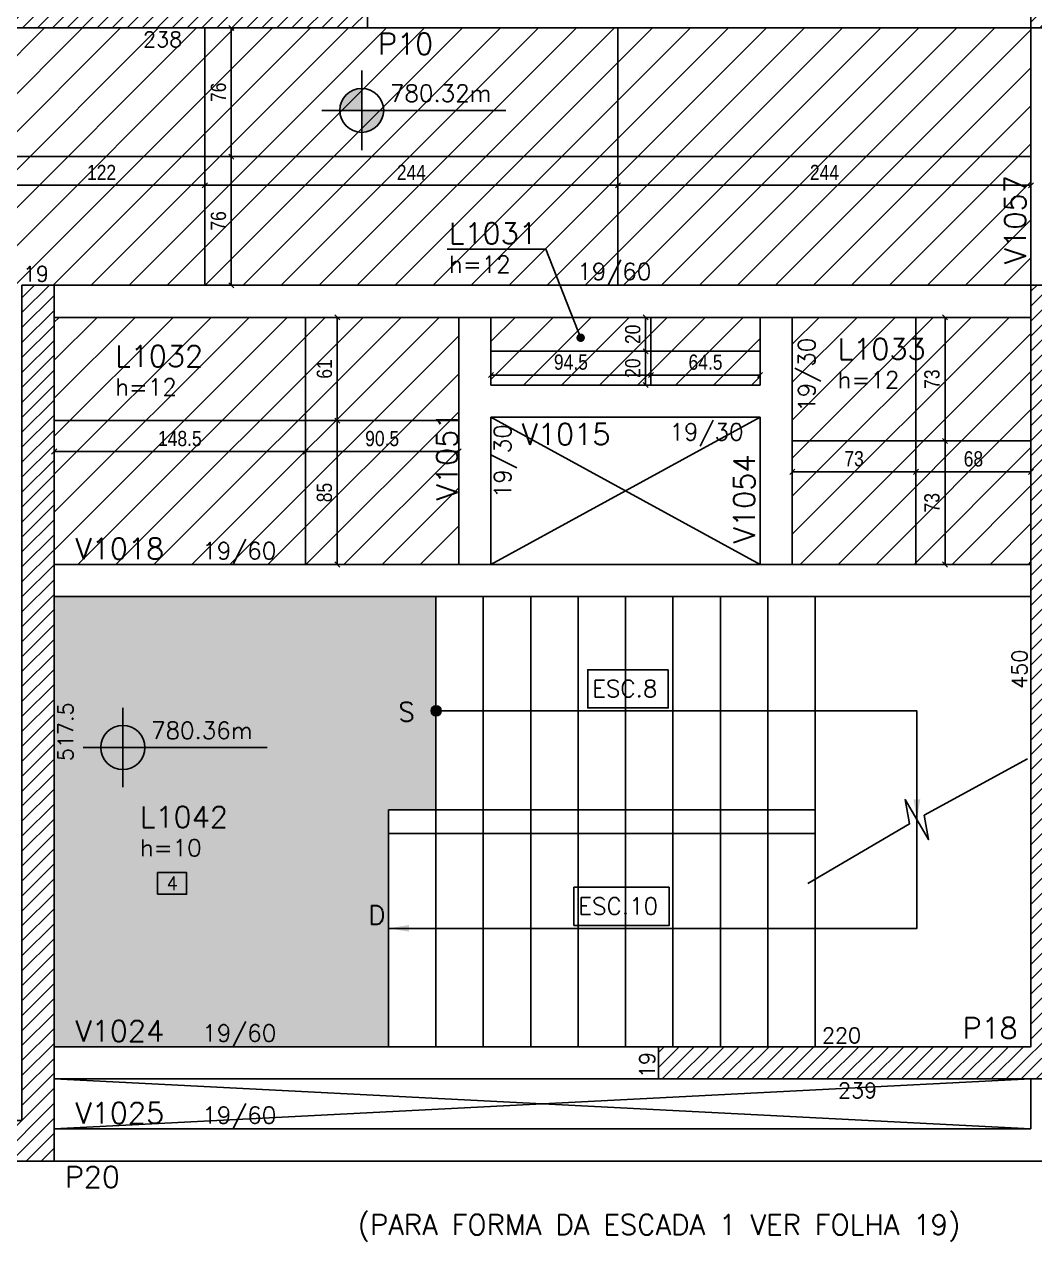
# Model space of a CAD drawing. Extents: x 1860 to 8661, y -614 to 3008.
# Drawn here: x 3917 to 4513, y 484 to 1204 of the extents above; entities that cross this region are included whole.
import ezdxf
from ezdxf import colors
from ezdxf.entities.mleader import LeaderData, LeaderLine
from ezdxf.enums import TextEntityAlignment as Align
from ezdxf.math import Vec2, Vec3

# ---------------------------------------------------------------- set-up
doc = ezdxf.new("R2010")
doc.units = 0
for name, color, linetype in [('242', 12, 'Continuous'), ('COTA', 241, 'Continuous'), ('F-AUX', 2, 'Continuous'), ('F-AUX-RED', 1, 'Continuous'), ('F-COTAS-FUROS', 50, 'Continuous'), ('F-ESCADAS', 2, 'Continuous'), ('F-LAJES', 3, 'Continuous'), ('F-LAJES-DIM', 2, 'Continuous'), ('F-LAJES-NOME', 4, 'Continuous'), ('F-NÍVEL-PLANTA', 2, 'Continuous'), ('F-PILARES-DIM', 172, 'Continuous'), ('F-PILARES-HACH', 174, 'Continuous'), ('F-PILARES-NOME', 170, 'Continuous'), ('F-PILARES-S', 170, 'Continuous'), ('F-TEXTO', 6, 'Continuous'), ('F-TEXTO ESCADA', 2, 'Continuous'), ('F-TEXTO-YELLOW', 2, 'Continuous'), ('F-VIGAS', 3, 'Continuous'), ('F-VIGAS-DIM', 2, 'Continuous'), ('F-VIGAS-NOME', 4, 'Continuous'), ('F-VÃO', 1, 'Continuous'), ('Painéis', 200, 'Continuous')]:
    doc.layers.add(name, color=color, linetype=linetype)
doc.layers.add('F-DESNIVEL-3', color=7, linetype='Continuous', true_color=0xd5c7ff)
doc.layers.add('Hachura', color=251, linetype='Continuous', lineweight=9)
doc.styles.add('5385-ARQ-PB-BAS-PLA-TER-TORRE-A-106-TXT$0$R60-75', font='romans.shx', dxfattribs={"height": 0.1125})
doc.styles.add('COTA TECNICA-50', font='techl___.ttf', dxfattribs={"height": 9})
doc.styles.add('CP-TEXTO', font='romans.shx')
doc.styles.add('MCP', font='romans.shx')
doc.styles.add('ROMANS', font='romans.shx')
doc.styles.get("Standard").update_dxf_attribs({"font": 'arial.ttf'})
doc.dimstyles.new('COTA PAINEL-50', dxfattribs={"dimtxt": 9, "dimasz": 3, "dimexe": 3, "dimexo": 3, "dimgap": 3, "dimtad": 1, "dimdec": 1, "dimzin": 12, "dimdsep": 46, "dimtxsty": 'COTA TECNICA-50', "dimblk1": 'OBLIQUE', "dimblk2": 'OBLIQUE', "dimsah": 1, "dimcen": 0.9, "dimclrd": 4, "dimclre": 4, "dimclrt": 240, "dimadec": 1, "dimazin": 3, "dimtfac": 1, "dimtdec": 1, "dimtmove": 0, "dimatfit": 3, "dimfxl": 1, "dimtolj": 1, "dimtzin": 12, "dimarcsym": 0})
pattern_1 = [(45, (3915.0974, 555.858), (-4.419417, 4.419417), [])]
pattern_2 = [(45, (-236.451, 0), (-11.22532, 11.22532), [])]

# ---------------------------------------------------------------- blocks, each defined once
blk = doc.blocks.new('A$C0A87331B')
at = {"layer": 'F-DESNIVEL-3'}
h = blk.add_hatch(color=256, dxfattribs=at)
h.dxf.hatch_style = 1
h.paths.add_polyline_path([(-379.5, 0), (-379.5, 140), (-351.5, 140), (-351.5, 266), (-577, 266), (-577, 0)])
blk = doc.blocks.new('A$C6E6A1DE8')
at = {"layer": 'F-AUX'}
h = blk.add_hatch(color=1, dxfattribs=at)
edge = h.paths.add_edge_path()
edge.add_arc((-351.4, 198.5), 3, 0, 360)
at = {"layer": 'F-AUX', "color": 1}
for points in [[(-379.4, 70), (-67.4, 70), (-67.4, 198.5), (-351.4, 198.5)], [(-2.06, 170.14), (-63.09, 136.78), (-60.46, 122.4), (-74.34, 146.1), (-71.71, 131.72), (-131.74, 96.58)]]:
    blk.add_lwpolyline(points, dxfattribs=at)
blk.add_circle((-351.4, 198.5), 3, dxfattribs=at)
for points in [[(-69.4, 146.25), (-67.4, 134.25), (-65.4, 146.25)], [(-367.4, 68), (-379.4, 70), (-367.4, 72)]]:
    blk.add_solid(points, dxfattribs=at)
at = {"layer": 'F-DESNIVEL-3'}
for points in [[(-351.5, 140), (-351.5, 266), (-577, 266), (-577, 0), (-379.5, 0)], [(-379.5, 0), (-379.5, 129)]]:
    blk.add_lwpolyline(points, dxfattribs=at)
at = {"layer": 'F-ESCADAS', "linetype": 'Continuous'}
blk.add_line((-379.5, 140), (-379.5, 126), dxfattribs=at)
for points in [[(-323.5, 266), (-323.5, 126)], [(-295.5, 266), (-295.5, 126)], [(-267.5, 266), (-267.5, 126)], [(-239.5, 266), (-239.5, 126)], [(-211.5, 266), (-211.5, 126)], [(-183.5, 266), (-183.5, 126)], [(-155.5, 266), (-155.5, 126)], [(-127.5, 266), (-127.5, 129)], [(-127.5, 140), (-379.5, 140)], [(-351.5, 0), (-351.5, 140)], [(-127.5, 126), (-379.5, 126)], [(-323.5, 0), (-323.5, 126)], [(-295.5, 0), (-295.5, 126)], [(-267.5, 0), (-267.5, 126)], [(-239.5, 0), (-239.5, 126)], [(-211.5, 0), (-211.5, 126)], [(-183.5, 0), (-183.5, 126)], [(-155.5, 0), (-155.5, 126)], [(-127.5, 0), (-127.5, 129)]]:
    blk.add_lwpolyline(points, dxfattribs=at)
at = {"layer": 'F-TEXTO ESCADA', "color": 1}
for points in [[(-214.24, 222.8), (-214.24, 200.22), (-261.81, 200.22), (-261.81, 222.8)], [(-213.66, 94.3), (-213.66, 71.72), (-270, 71.72), (-270, 94.3)]]:
    blk.add_lwpolyline(points, close=True, dxfattribs=at)
at = {"layer": 'F-TEXTO ESCADA', "style": 'ROMANS'}
for s, p in [('ESC.8', (-259.23, 206.66)), ('ESC.10', (-267.41, 78.16))]:
    blk.add_text(s, height=10, dxfattribs=at).set_placement(p)
at = {"layer": 'F-TEXTO-YELLOW', "char_height": 11.25, "width": 61.3796, "style": '5385-ARQ-PB-BAS-PLA-TER-TORRE-A-106-TXT$0$R60-75'}
for s, insert, attachment_point in [('S', (-373.72, 203.53), 1), ('D', (-381.4, 83.45), 3)]:
    blk.add_mtext(s, dxfattribs=dict(at, insert=insert, attachment_point=attachment_point))
blk = doc.blocks.new('Nível - Planta')
at = {"layer": 'F-NÍVEL-PLANTA'}
h = blk.add_hatch(color=71, dxfattribs=at)
h.paths.add_polyline_path([(0, 0), (0, 0.26, 0.414214), (-0.26, 0)])
h.paths.add_polyline_path([(0.26, 0), (0, 0), (0, -0.26, 0.414214)])
for p, q in [((0, -0.469), (0, 0.469)), ((-0.469, 0), (1.704, 0))]:
    blk.add_line(p, q, dxfattribs=at)
blk.add_circle((0, 0), 0.26, dxfattribs=at)
at = {"layer": 'F-TEXTO', "color": 3, "style": 'MCP'}
blk.add_attdef('NÍVEL', (0.333, 0.102), '', height=0.2, dxfattribs=at)
blk = doc.blocks.new('_Dot')
at = {"color": 0, "linetype": 'ByBlock', "lineweight": -2}
blk.add_line((-0.5, 0), (-1, 0), dxfattribs=at)
at = {"color": 0, "linetype": 'ByBlock', "const_width": 0.5}
blk.add_lwpolyline([(-0.25, 0, 1), (0.25, 0, 1)], format="xyb", close=True, dxfattribs=at)
blk = doc.blocks.new('*U25')
at = {"layer": 'F-LAJES-DIM', "color": 1}
blk.add_lwpolyline([(0, 0), (21.39, 0), (21.39, 16), (0, 16)], close=True, dxfattribs=at)
at = {"layer": 'F-LAJES-DIM', "style": 'MCP'}
blk.add_attdef('DIM', text='', height=10, dxfattribs=at).set_placement((10.7, 8), align=Align.MIDDLE_CENTER)
blk = doc.blocks.new('_Oblique')
at = {"color": 0, "linetype": 'ByBlock', "lineweight": -2}
blk.add_line((-0.5, -0.5), (0.5, 0.5), dxfattribs=at)
blk = doc.blocks.new('*D163')
at = {"layer": 'COTA', "color": 4, "lineweight": -2, "transparency": 16777216}
for p, q in [((4026.1, 1125.36), (4041.76, 1125.36)), ((4038.76, 1049.36), (4038.76, 1125.36)), ((4026.1, 1049.36), (4041.76, 1049.36))]:
    blk.add_line(p, q, dxfattribs=at)
at = {"layer": 'Defpoints', "color": 0, "transparency": 16777216}
for p in [(4023.1, 1125.36), (4038.76, 1125.36), (4023.1, 1049.36)]:
    blk.add_point(p, dxfattribs=at)
at = {"layer": 'COTA', "color": 4, "lineweight": -2, "transparency": 16777216, "xscale": 3, "yscale": 3, "zscale": 3}
for p, rotation in [((4038.76, 1125.36), 90), ((4038.76, 1049.36), 270)]:
    blk.add_blockref('_Oblique', p, dxfattribs=dict(at, rotation=rotation))
at = {"layer": 'COTA', "color": 240, "transparency": 16777216, "insert": (4031.17, 1087.36), "char_height": 9, "attachment_point": 5, "rotation": 90, "style": 'COTA TECNICA-50'}
blk.add_mtext('\\A1;76', dxfattribs=at)
blk = doc.blocks.new('*D164')
at = {"layer": 'COTA', "color": 4, "lineweight": -2, "transparency": 16777216}
for p, q in [((4026.1, 1201.36), (4041.76, 1201.36)), ((4038.76, 1125.36), (4038.76, 1201.36)), ((4026.1, 1125.36), (4041.76, 1125.36))]:
    blk.add_line(p, q, dxfattribs=at)
at = {"layer": 'Defpoints', "color": 0, "transparency": 16777216}
for p in [(4023.1, 1201.36), (4038.76, 1201.36), (4023.1, 1125.36)]:
    blk.add_point(p, dxfattribs=at)
at = {"layer": 'COTA', "color": 4, "lineweight": -2, "transparency": 16777216, "xscale": 3, "yscale": 3, "zscale": 3}
for p, rotation in [((4038.76, 1201.36), 90), ((4038.76, 1125.36), 270)]:
    blk.add_blockref('_Oblique', p, dxfattribs=dict(at, rotation=rotation))
at = {"layer": 'COTA', "color": 240, "transparency": 16777216, "insert": (4031.17, 1163.36), "char_height": 9, "attachment_point": 5, "rotation": 90, "style": 'COTA TECNICA-50'}
blk.add_mtext('\\A1;76', dxfattribs=at)
blk = doc.blocks.new('*D160')
at = {"layer": 'COTA', "color": 4, "lineweight": -2, "transparency": 16777216}
blk.add_line((3901.1, 1108.44), (4023.1, 1108.44), dxfattribs=at)
at = {"layer": 'Defpoints', "color": 0, "transparency": 16777216}
for p in [(3901.1, 1108.44), (4023.1, 1108.44), (4023.1, 1108.44)]:
    blk.add_point(p, dxfattribs=at)
at = {"layer": 'COTA', "color": 4, "lineweight": -2, "transparency": 16777216, "xscale": 3, "yscale": 3, "zscale": 3, "rotation": 180}
blk.add_blockref('_Oblique', (3901.1, 1108.44), dxfattribs=at)
at = {"layer": 'COTA', "color": 4, "lineweight": -2, "transparency": 16777216, "xscale": 3, "yscale": 3, "zscale": 3}
blk.add_blockref('_Oblique', (4023.1, 1108.44), dxfattribs=at)
at = {"layer": 'COTA', "color": 240, "transparency": 16777216, "insert": (3962.1, 1115.99), "char_height": 9, "attachment_point": 5, "style": 'COTA TECNICA-50'}
blk.add_mtext('\\A1;122', dxfattribs=at)
blk = doc.blocks.new('*D161')
at = {"layer": 'COTA', "color": 4, "lineweight": -2, "transparency": 16777216}
blk.add_line((4023.1, 1108.44), (4267.1, 1108.44), dxfattribs=at)
at = {"layer": 'Defpoints', "color": 0, "transparency": 16777216}
for p in [(4023.1, 1108.44), (4267.1, 1108.44), (4267.1, 1108.44)]:
    blk.add_point(p, dxfattribs=at)
at = {"layer": 'COTA', "color": 4, "lineweight": -2, "transparency": 16777216, "xscale": 3, "yscale": 3, "zscale": 3, "rotation": 180}
blk.add_blockref('_Oblique', (4023.1, 1108.44), dxfattribs=at)
at = {"layer": 'COTA', "color": 4, "lineweight": -2, "transparency": 16777216, "xscale": 3, "yscale": 3, "zscale": 3}
blk.add_blockref('_Oblique', (4267.1, 1108.44), dxfattribs=at)
at = {"layer": 'COTA', "color": 240, "transparency": 16777216, "insert": (4145.1, 1116), "char_height": 9, "attachment_point": 5, "style": 'COTA TECNICA-50'}
blk.add_mtext('\\A1;244', dxfattribs=at)
blk = doc.blocks.new('*D162')
at = {"layer": 'COTA', "color": 4, "lineweight": -2, "transparency": 16777216}
blk.add_line((4267.1, 1108.44), (4511.1, 1108.44), dxfattribs=at)
at = {"layer": 'Defpoints', "color": 0, "transparency": 16777216}
for p in [(4267.1, 1108.44), (4511.1, 1108.44), (4511.1, 1108.44)]:
    blk.add_point(p, dxfattribs=at)
at = {"layer": 'COTA', "color": 4, "lineweight": -2, "transparency": 16777216, "xscale": 3, "yscale": 3, "zscale": 3, "rotation": 180}
blk.add_blockref('_Oblique', (4267.1, 1108.44), dxfattribs=at)
at = {"layer": 'COTA', "color": 4, "lineweight": -2, "transparency": 16777216, "xscale": 3, "yscale": 3, "zscale": 3}
blk.add_blockref('_Oblique', (4511.1, 1108.44), dxfattribs=at)
at = {"layer": 'COTA', "color": 240, "transparency": 16777216, "insert": (4389.1, 1116), "char_height": 9, "attachment_point": 5, "style": 'COTA TECNICA-50'}
blk.add_mtext('\\A1;244', dxfattribs=at)
blk = doc.blocks.new('*D195')
at = {"layer": 'COTA', "color": 4, "lineweight": -2, "transparency": 16777216}
for p, q in [((3934.1, 966.36), (3934.1, 948.1)), ((4082.6, 966.36), (4082.6, 948.1)), ((3934.1, 951.1), (4082.6, 951.1))]:
    blk.add_line(p, q, dxfattribs=at)
at = {"layer": 'Defpoints', "color": 0, "transparency": 16777216}
for p in [(3934.1, 969.36), (4082.6, 969.36), (4082.6, 951.1)]:
    blk.add_point(p, dxfattribs=at)
at = {"layer": 'COTA', "color": 4, "lineweight": -2, "transparency": 16777216, "xscale": 3, "yscale": 3, "zscale": 3, "rotation": 180}
blk.add_blockref('_Oblique', (3934.1, 951.1), dxfattribs=at)
at = {"layer": 'COTA', "color": 4, "lineweight": -2, "transparency": 16777216, "xscale": 3, "yscale": 3, "zscale": 3}
blk.add_blockref('_Oblique', (4082.6, 951.1), dxfattribs=at)
at = {"layer": 'COTA', "color": 240, "transparency": 16777216, "insert": (4008.35, 958.72), "char_height": 9, "attachment_point": 5, "style": 'COTA TECNICA-50'}
blk.add_mtext('\\A1;148.5', dxfattribs=at)
blk = doc.blocks.new('*D196')
at = {"layer": 'COTA', "color": 4, "lineweight": -2, "transparency": 16777216}
for p, q in [((4082.6, 966.36), (4082.6, 948.1)), ((4173.1, 966.36), (4173.1, 948.1)), ((4082.6, 951.1), (4173.1, 951.1))]:
    blk.add_line(p, q, dxfattribs=at)
at = {"layer": 'Defpoints', "color": 0, "transparency": 16777216}
for p in [(4082.6, 969.36), (4173.1, 969.36), (4173.1, 951.1)]:
    blk.add_point(p, dxfattribs=at)
at = {"layer": 'COTA', "color": 4, "lineweight": -2, "transparency": 16777216, "xscale": 3, "yscale": 3, "zscale": 3, "rotation": 180}
blk.add_blockref('_Oblique', (4082.6, 951.1), dxfattribs=at)
at = {"layer": 'COTA', "color": 4, "lineweight": -2, "transparency": 16777216, "xscale": 3, "yscale": 3, "zscale": 3}
blk.add_blockref('_Oblique', (4173.1, 951.1), dxfattribs=at)
at = {"layer": 'COTA', "color": 240, "transparency": 16777216, "insert": (4127.85, 958.73), "char_height": 9, "attachment_point": 5, "style": 'COTA TECNICA-50'}
blk.add_mtext('\\A1;90.5', dxfattribs=at)
blk = doc.blocks.new('*D197')
at = {"layer": 'COTA', "color": 4, "lineweight": -2, "transparency": 16777216}
for p, q in [((4085.6, 969.36), (4104.36, 969.36)), ((4101.36, 884.36), (4101.36, 969.36)), ((4085.6, 884.36), (4104.36, 884.36))]:
    blk.add_line(p, q, dxfattribs=at)
at = {"layer": 'Defpoints', "color": 0, "transparency": 16777216}
for p in [(4082.6, 969.36), (4101.36, 969.36), (4082.6, 884.36)]:
    blk.add_point(p, dxfattribs=at)
at = {"layer": 'COTA', "color": 4, "lineweight": -2, "transparency": 16777216, "xscale": 3, "yscale": 3, "zscale": 3}
for p, rotation in [((4101.36, 969.36), 90), ((4101.36, 884.36), 270)]:
    blk.add_blockref('_Oblique', p, dxfattribs=dict(at, rotation=rotation))
at = {"layer": 'COTA', "color": 240, "transparency": 16777216, "insert": (4093.75, 926.86), "char_height": 9, "attachment_point": 5, "rotation": 90, "style": 'COTA TECNICA-50'}
blk.add_mtext('\\A1;85', dxfattribs=at)
blk = doc.blocks.new('*D198')
at = {"layer": 'COTA', "color": 4, "lineweight": -2, "transparency": 16777216}
for p, q in [((4085.6, 1030.36), (4104.36, 1030.36)), ((4101.36, 969.36), (4101.36, 1030.36)), ((4068.3, 969.36), (4104.36, 969.36))]:
    blk.add_line(p, q, dxfattribs=at)
at = {"layer": 'Defpoints', "color": 0, "transparency": 16777216}
for p in [(4082.6, 1030.36), (4101.36, 1030.36), (4065.3, 969.36)]:
    blk.add_point(p, dxfattribs=at)
at = {"layer": 'COTA', "color": 4, "lineweight": -2, "transparency": 16777216, "xscale": 3, "yscale": 3, "zscale": 3}
for p, rotation in [((4101.36, 1030.36), 90), ((4101.36, 969.36), 270)]:
    blk.add_blockref('_Oblique', p, dxfattribs=dict(at, rotation=rotation))
at = {"layer": 'COTA', "color": 240, "transparency": 16777216, "insert": (4093.77, 999.86), "char_height": 9, "attachment_point": 5, "rotation": 90, "style": 'COTA TECNICA-50'}
blk.add_mtext('\\A1;61', dxfattribs=at)
blk = doc.blocks.new('*D199')
at = {"layer": 'COTA', "color": 4, "lineweight": -2, "transparency": 16777216}
for p, q in [((4192.1, 1007.36), (4192.1, 993.27)), ((4286.6, 1007.36), (4286.6, 993.27)), ((4192.1, 996.27), (4286.6, 996.27))]:
    blk.add_line(p, q, dxfattribs=at)
at = {"layer": 'Defpoints', "color": 0, "transparency": 16777216}
for p in [(4192.1, 1010.36), (4286.6, 1010.36), (4286.6, 996.27)]:
    blk.add_point(p, dxfattribs=at)
at = {"layer": 'COTA', "color": 4, "lineweight": -2, "transparency": 16777216, "xscale": 3, "yscale": 3, "zscale": 3, "rotation": 180}
blk.add_blockref('_Oblique', (4192.1, 996.27), dxfattribs=at)
at = {"layer": 'COTA', "color": 4, "lineweight": -2, "transparency": 16777216, "xscale": 3, "yscale": 3, "zscale": 3}
blk.add_blockref('_Oblique', (4286.6, 996.27), dxfattribs=at)
at = {"layer": 'COTA', "color": 240, "transparency": 16777216, "insert": (4239.35, 1003.89), "char_height": 9, "attachment_point": 5, "style": 'COTA TECNICA-50'}
blk.add_mtext('\\A1;94.5', dxfattribs=at)
blk = doc.blocks.new('*D200')
at = {"layer": 'COTA', "color": 4, "lineweight": -2, "transparency": 16777216}
for p, q in [((4286.6, 1007.36), (4286.6, 993.27)), ((4351.1, 1007.36), (4351.1, 993.27)), ((4286.6, 996.27), (4351.1, 996.27))]:
    blk.add_line(p, q, dxfattribs=at)
at = {"layer": 'Defpoints', "color": 0, "transparency": 16777216}
for p in [(4286.6, 1010.36), (4351.1, 1010.36), (4351.1, 996.27)]:
    blk.add_point(p, dxfattribs=at)
at = {"layer": 'COTA', "color": 4, "lineweight": -2, "transparency": 16777216, "xscale": 3, "yscale": 3, "zscale": 3, "rotation": 180}
blk.add_blockref('_Oblique', (4286.6, 996.27), dxfattribs=at)
at = {"layer": 'COTA', "color": 4, "lineweight": -2, "transparency": 16777216, "xscale": 3, "yscale": 3, "zscale": 3}
blk.add_blockref('_Oblique', (4351.1, 996.27), dxfattribs=at)
at = {"layer": 'COTA', "color": 240, "transparency": 16777216, "insert": (4318.85, 1003.86), "char_height": 9, "attachment_point": 5, "style": 'COTA TECNICA-50'}
blk.add_mtext('\\A1;64.5', dxfattribs=at)
blk = doc.blocks.new('*D201')
at = {"layer": 'COTA', "color": 4, "lineweight": -2, "transparency": 16777216}
for p, q in [((4283.6, 1010.36), (4280.49, 1010.36)), ((4283.49, 1010.36), (4283.49, 990.36)), ((4283.6, 990.36), (4280.49, 990.36))]:
    blk.add_line(p, q, dxfattribs=at)
at = {"layer": 'Defpoints', "color": 0, "transparency": 16777216}
for p in [(4286.6, 1010.36), (4283.49, 990.36), (4286.6, 990.36)]:
    blk.add_point(p, dxfattribs=at)
at = {"layer": 'COTA', "color": 4, "lineweight": -2, "transparency": 16777216, "xscale": 3, "yscale": 3, "zscale": 3}
for p, rotation in [((4283.49, 1010.36), 90), ((4283.49, 990.36), 270)]:
    blk.add_blockref('_Oblique', p, dxfattribs=dict(at, rotation=rotation))
at = {"layer": 'COTA', "color": 240, "transparency": 16777216, "insert": (4275.9, 1000.36), "char_height": 9, "attachment_point": 5, "rotation": 90, "style": 'COTA TECNICA-50'}
blk.add_mtext('\\A1;20', dxfattribs=at)
blk = doc.blocks.new('*D202')
at = {"layer": 'COTA', "color": 4, "lineweight": -2, "transparency": 16777216}
for p, q in [((4283.6, 1030.36), (4280.49, 1030.36)), ((4283.49, 1010.36), (4283.49, 1030.36)), ((4283.6, 1010.36), (4280.49, 1010.36))]:
    blk.add_line(p, q, dxfattribs=at)
at = {"layer": 'Defpoints', "color": 0, "transparency": 16777216}
for p in [(4283.49, 1030.36), (4286.6, 1030.36), (4286.6, 1010.36)]:
    blk.add_point(p, dxfattribs=at)
at = {"layer": 'COTA', "color": 4, "lineweight": -2, "transparency": 16777216, "xscale": 3, "yscale": 3, "zscale": 3}
for p, rotation in [((4283.49, 1030.36), 90), ((4283.49, 1010.36), 270)]:
    blk.add_blockref('_Oblique', p, dxfattribs=dict(at, rotation=rotation))
at = {"layer": 'COTA', "color": 240, "transparency": 16777216, "insert": (4275.9, 1020.36), "char_height": 9, "attachment_point": 5, "rotation": 90, "style": 'COTA TECNICA-50'}
blk.add_mtext('\\A1;20', dxfattribs=at)
blk = doc.blocks.new('*D203')
at = {"layer": 'COTA', "color": 4, "lineweight": -2, "transparency": 16777216}
for p, q in [((4370.1, 954.36), (4370.1, 936.1)), ((4443.1, 954.36), (4443.1, 936.1)), ((4370.1, 939.1), (4443.1, 939.1))]:
    blk.add_line(p, q, dxfattribs=at)
at = {"layer": 'Defpoints', "color": 0, "transparency": 16777216}
for p in [(4370.1, 957.36), (4443.1, 957.36), (4443.1, 939.1)]:
    blk.add_point(p, dxfattribs=at)
at = {"layer": 'COTA', "color": 4, "lineweight": -2, "transparency": 16777216, "xscale": 3, "yscale": 3, "zscale": 3, "rotation": 180}
blk.add_blockref('_Oblique', (4370.1, 939.1), dxfattribs=at)
at = {"layer": 'COTA', "color": 4, "lineweight": -2, "transparency": 16777216, "xscale": 3, "yscale": 3, "zscale": 3}
blk.add_blockref('_Oblique', (4443.1, 939.1), dxfattribs=at)
at = {"layer": 'COTA', "color": 240, "transparency": 16777216, "insert": (4406.6, 946.8), "char_height": 9, "attachment_point": 5, "style": 'COTA TECNICA-50'}
blk.add_mtext('\\A1;73', dxfattribs=at)
blk = doc.blocks.new('*D204')
at = {"layer": 'COTA', "color": 4, "lineweight": -2, "transparency": 16777216}
for p, q in [((4443.1, 966.36), (4443.1, 936.1)), ((4511.1, 954.36), (4511.1, 936.1)), ((4443.1, 939.1), (4511.1, 939.1))]:
    blk.add_line(p, q, dxfattribs=at)
at = {"layer": 'Defpoints', "color": 0, "transparency": 16777216}
for p in [(4443.1, 969.36), (4511.1, 957.36), (4511.1, 939.1)]:
    blk.add_point(p, dxfattribs=at)
at = {"layer": 'COTA', "color": 4, "lineweight": -2, "transparency": 16777216, "xscale": 3, "yscale": 3, "zscale": 3, "rotation": 180}
blk.add_blockref('_Oblique', (4443.1, 939.1), dxfattribs=at)
at = {"layer": 'COTA', "color": 4, "lineweight": -2, "transparency": 16777216, "xscale": 3, "yscale": 3, "zscale": 3}
blk.add_blockref('_Oblique', (4511.1, 939.1), dxfattribs=at)
at = {"layer": 'COTA', "color": 240, "transparency": 16777216, "insert": (4477.1, 946.72), "char_height": 9, "attachment_point": 5, "style": 'COTA TECNICA-50'}
blk.add_mtext('\\A1;68', dxfattribs=at)
blk = doc.blocks.new('*D205')
at = {"layer": 'COTA', "color": 4, "lineweight": -2, "transparency": 16777216}
for p, q in [((4446.1, 957.36), (4463.33, 957.36)), ((4460.33, 884.36), (4460.33, 957.36)), ((4446.1, 884.36), (4463.33, 884.36))]:
    blk.add_line(p, q, dxfattribs=at)
at = {"layer": 'Defpoints', "color": 0, "transparency": 16777216}
for p in [(4443.1, 957.36), (4460.33, 957.36), (4443.1, 884.36)]:
    blk.add_point(p, dxfattribs=at)
at = {"layer": 'COTA', "color": 4, "lineweight": -2, "transparency": 16777216, "xscale": 3, "yscale": 3, "zscale": 3}
for p, rotation in [((4460.33, 957.36), 90), ((4460.33, 884.36), 270)]:
    blk.add_blockref('_Oblique', p, dxfattribs=dict(at, rotation=rotation))
at = {"layer": 'COTA', "color": 240, "transparency": 16777216, "insert": (4452.63, 920.86), "char_height": 9, "attachment_point": 5, "rotation": 90, "style": 'COTA TECNICA-50'}
blk.add_mtext('\\A1;73', dxfattribs=at)
blk = doc.blocks.new('*D206')
at = {"layer": 'COTA', "color": 4, "lineweight": -2, "transparency": 16777216}
for p, q in [((4446.1, 1030.36), (4463.33, 1030.36)), ((4460.33, 957.36), (4460.33, 1030.36)), ((4446.1, 957.36), (4463.33, 957.36))]:
    blk.add_line(p, q, dxfattribs=at)
at = {"layer": 'Defpoints', "color": 0, "transparency": 16777216}
for p in [(4443.1, 1030.36), (4460.33, 1030.36), (4443.1, 957.36)]:
    blk.add_point(p, dxfattribs=at)
at = {"layer": 'COTA', "color": 4, "lineweight": -2, "transparency": 16777216, "xscale": 3, "yscale": 3, "zscale": 3}
for p, rotation in [((4460.33, 1030.36), 90), ((4460.33, 957.36), 270)]:
    blk.add_blockref('_Oblique', p, dxfattribs=dict(at, rotation=rotation))
at = {"layer": 'COTA', "color": 240, "transparency": 16777216, "insert": (4452.63, 993.86), "char_height": 9, "attachment_point": 5, "rotation": 90, "style": 'COTA TECNICA-50'}
blk.add_mtext('\\A1;73', dxfattribs=at)

msp = doc.modelspace()

# ---------------------------------------------------------------- hatches: boundary and pattern name
at = {"layer": 'F-PILARES-HACH', "linetype": 'Continuous'}
h = msp.add_hatch(dxfattribs=at)
h.set_pattern_fill('ANSI31', color=256, scale=50, style=0)
h.set_pattern_definition(pattern_1)
h.paths.add_polyline_path([(4119.1, 1201.36), (4119.1, 1439.36), (3881.1, 1439.36), (3881.1, 1420.36), (4100.1, 1420.36), (4100.1, 1220.36), (3881.1, 1220.36), (3881.1, 1201.36)], flags=16)
h = msp.add_hatch(dxfattribs=at)
h.set_pattern_fill('ANSI31', color=256, scale=50, style=0)
h.set_pattern_definition(pattern_1)
h.paths.add_polyline_path([(4511.1, 1201.36), (4530.1, 1201.36), (4530.1, 1439.36), (4511.1, 1439.36)], flags=16)
h = msp.add_hatch(dxfattribs=at)
h.set_pattern_fill('ANSI31', color=256, scale=50, style=0)
h.set_pattern_definition(pattern_1)
h.paths.add_polyline_path([(3934.1, 531.86), (3934.1, 1049.36), (3915.1, 1049.36), (3915.1, 555.86), (3696.1, 555.86), (3696.1, 531.86)], flags=16)
h = msp.add_hatch(dxfattribs=at)
h.set_pattern_fill('ANSI31', color=256, scale=50, style=0)
h.set_pattern_definition(pattern_1)
h.paths.add_polyline_path([(4530.1, 580.36), (4530.1, 1049.36), (4511.1, 1049.36), (4511.1, 599.36), (4291.1, 599.36), (4291.1, 580.36)], flags=16)
at = {"layer": 'Hachura', "linetype": 'ByBlock'}
h = msp.add_hatch(dxfattribs=at)
h.set_pattern_fill('ANSI31', color=256, scale=5)
h.set_pattern_definition(pattern_2)
h.paths.add_polyline_path([(3471.1, 1201.36), (3378.1, 1201.36), (3375.1, 1201.36), (3375.1, 1125.36), (3471.1, 1125.36)])
h.paths.add_polyline_path([(3471.1, 1125.36), (3375.1, 1125.36), (3375.1, 1049.36), (3471.1, 1049.36)])
h.paths.add_polyline_path([(3471.1, 1125.36), (3471.1, 1049.36), (3696.1, 1049.36), (3715.1, 1049.36), (3715.1, 1125.36)])
h.paths.add_polyline_path([(3715.1, 1125.36), (3715.1, 1201.36), (3696.1, 1201.36), (3471.1, 1201.36), (3471.1, 1125.36)])
h.paths.add_polyline_path([(3901.1, 1125.36), (3901.1, 1201.36), (3881.1, 1201.36), (3715.1, 1201.36), (3715.1, 1125.36)])
h.paths.add_polyline_path([(3901.1, 1049.36), (3901.1, 1125.36), (3715.1, 1125.36), (3715.1, 1049.36)])
h.paths.add_polyline_path([(4023.1, 1049.36), (4023.1, 1125.36), (3901.1, 1125.36), (3901.1, 1049.36), (3915.1, 1049.36), (3934.1, 1049.36)])
h.paths.add_polyline_path([(4023.1, 1125.36), (4023.1, 1201.36), (3901.1, 1201.36), (3901.1, 1125.36)])
h.paths.add_polyline_path([(4023.1, 1125.36), (4023.1, 1049.36), (4182.6, 1049.36), (4267.1, 1049.36), (4267.1, 1125.36)])
h.paths.add_polyline_path([(4267.1, 1125.36), (4267.1, 1201.36), (4119.1, 1201.36), (4023.1, 1201.36), (4023.1, 1125.36)])
h.paths.add_polyline_path([(4267.1, 1201.36), (4267.1, 1125.36), (4511.1, 1125.36), (4511.1, 1201.36)])
h.paths.add_polyline_path([(4267.1, 1125.36), (4267.1, 1049.36), (4360.6, 1049.36), (4511.1, 1049.36), (4511.1, 1125.36)])
h = msp.add_hatch(dxfattribs=at)
h.set_pattern_fill('ANSI31', color=256, scale=5)
h.set_pattern_definition(pattern_2)
h.paths.add_polyline_path([(3934.1, 1030.36), (3934.1, 969.36), (4082.6, 969.36), (4082.6, 1030.36)])
h.paths.add_polyline_path([(4082.6, 1030.36), (4082.6, 969.36), (4173.1, 969.36), (4173.1, 980.86), (4173.1, 1030.36)])
h.paths.add_polyline_path([(4082.6, 969.36), (4082.6, 884.36), (4173.1, 884.36), (4173.1, 969.36)])
h.paths.add_polyline_path([(3934.1, 969.36), (3934.1, 884.36), (4082.6, 884.36), (4082.6, 969.36)])
h.paths.add_polyline_path([(4192.1, 1030.36), (4192.1, 1010.36), (4286.6, 1010.36), (4286.6, 1030.36)])
h.paths.add_polyline_path([(4286.6, 1030.36), (4286.6, 1010.36), (4351.1, 1010.36), (4351.1, 1030.36)])
h.paths.add_polyline_path([(4286.6, 1010.36), (4286.6, 990.36), (4351.1, 990.36), (4351.1, 1010.36)])
h.paths.add_polyline_path([(4192.1, 1010.36), (4192.1, 990.36), (4286.6, 990.36), (4286.6, 1010.36)])
h.paths.add_polyline_path([(4443.1, 957.36), (4443.1, 1030.36), (4370.1, 1030.36), (4370.1, 980.86), (4370.1, 957.36)])
h.paths.add_polyline_path([(4511.1, 957.36), (4511.1, 1030.36), (4443.1, 1030.36), (4443.1, 957.36)])
h.paths.add_polyline_path([(4511.1, 957.36), (4443.1, 957.36), (4443.1, 884.36), (4511.1, 884.36)])
h.paths.add_polyline_path([(4443.1, 957.36), (4370.1, 957.36), (4370.1, 884.36), (4443.1, 884.36)])

# ---------------------------------------------------------------- linework, layer by layer
at = {"layer": '242', "linetype": 'Continuous'}
msp.add_line((3924.6, 543.86), (3924.6, 543.86), dxfattribs=at)
at = {"layer": 'F-LAJES', "linetype": 'Continuous'}
msp.add_lwpolyline([(4159.6, 865.36), (4159.6, 739.36), (4131.6, 739.36), (4131.6, 599.36), (3934.1, 599.36), (3934.1, 865.36), (4159.6, 865.36)], dxfattribs=at)
at = {"layer": 'F-PILARES-S', "linetype": 'Continuous'}
for points in [[(4119.1, 1201.36), (4119.1, 1439.36), (3881.1, 1439.36), (3881.1, 1420.36), (4100.1, 1420.36), (4100.1, 1220.36), (3881.1, 1220.36), (3881.1, 1201.36), (4119.1, 1201.36)], [(4511.1, 1201.36), (4530.1, 1201.36), (4530.1, 1439.36), (4511.1, 1439.36), (4511.1, 1201.36)], [(3934.1, 531.86), (3934.1, 1049.36), (3915.1, 1049.36), (3915.1, 555.86), (3696.1, 555.86), (3696.1, 531.86), (3934.1, 531.86)], [(4530.1, 580.36), (4530.1, 1049.36), (4511.1, 1049.36), (4511.1, 599.36), (4291.1, 599.36), (4291.1, 580.36), (4530.1, 580.36)]]:
    msp.add_lwpolyline(points, dxfattribs=at)
at = {"layer": 'F-VIGAS'}
for points in [[(4119.1, 1201.36), (4511.1, 1201.36)], [(4511.1, 1201.36), (4511.1, 1049.36)], [(4182.6, 1049.36), (3934.1, 1049.36)], [(4360.6, 1049.36), (4182.6, 1049.36)], [(4511.1, 1049.36), (4360.6, 1049.36)], [(3934.1, 1030.36), (4173.1, 1030.36)], [(4173.1, 1030.36), (4173.1, 980.86)], [(4192.1, 1030.36), (4173.1, 1030.36)], [(4192.1, 1030.36), (4351.1, 1030.36)], [(4192.1, 990.36), (4192.1, 1030.36)], [(4351.1, 1030.36), (4351.1, 990.36)], [(4370.1, 1030.36), (4351.1, 1030.36)], [(4370.1, 1030.36), (4511.1, 1030.36)], [(4370.1, 980.86), (4370.1, 1030.36)], [(4351.1, 990.36), (4192.1, 990.36)], [(4173.1, 980.86), (4173.1, 884.36)], [(4370.1, 884.36), (4370.1, 980.86)], [(4192.1, 971.36), (4351.1, 971.36)], [(4192.1, 884.36), (4192.1, 971.36)], [(4351.1, 971.36), (4351.1, 884.36)], [(4173.1, 884.36), (3934.1, 884.36)], [(4192.1, 884.36), (4173.1, 884.36)], [(4351.1, 884.36), (4192.1, 884.36)], [(4370.1, 884.36), (4351.1, 884.36)], [(4511.1, 884.36), (4370.1, 884.36)], [(3934.1, 865.36), (4182.6, 865.36)], [(4182.6, 865.36), (4360.6, 865.36)], [(4360.6, 865.36), (4511.1, 865.36)], [(4291.1, 599.36), (3934.1, 599.36)], [(3934.1, 580.36), (4291.1, 580.36)], [(4511.1, 580.36), (4511.1, 550.86)], [(4511.1, 550.86), (3934.1, 550.86)], [(3934.1, 531.86), (4530.1, 531.86)]]:
    msp.add_lwpolyline(points, dxfattribs=at)
at = {"layer": 'F-VÃO'}
for p, q in [((4192.1, 884.36), (4351.1, 971.36)), ((4192.1, 971.36), (4351.1, 884.36)), ((3934.1, 550.86), (4511.1, 580.36)), ((3934.1, 580.36), (4511.1, 550.86))]:
    msp.add_line(p, q, dxfattribs=at)
at = {"layer": 'Painéis'}
for points in [[(4023.1, 1201.36), (4023.1, 1049.36)], [(4267.1, 1201.36), (4267.1, 1049.36)], [(4511.1, 1125.36), (3375.1, 1125.36)], [(4082.6, 1030.36), (4082.6, 884.36)], [(4286.6, 1030.36), (4286.6, 990.36)], [(4443.1, 884.36), (4443.1, 1030.36)], [(4351.1, 1010.36), (4192.1, 1010.36)], [(3934.1, 969.36), (4173.1, 969.36)], [(4370.1, 957.36), (4511.1, 957.36)]]:
    msp.add_lwpolyline(points, dxfattribs=at)

# ---------------------------------------------------------------- block references
at = {"layer": 'F-COTAS-FUROS', "linetype": 'Continuous'}
for name in ['A$C0A87331B', 'A$C6E6A1DE8']:
    msp.add_blockref(name, (4511.1, 599.36), dxfattribs=at)
at = {"layer": 'F-LAJES-DIM', "linetype": 'Continuous', "xscale": 0.8, "yscale": 0.8, "zscale": 0.8}
msp.add_blockref('*U25', (3995.2, 689.54), dxfattribs=at).add_auto_attribs({'DIM': '4'})
at = {"layer": 'F-NÍVEL-PLANTA', "linetype": 'Continuous', "xscale": 50, "yscale": 50, "zscale": 50}
for p, values in [((4115.76, 1152.7), {'NÍVEL': '780.32m'}), ((3974.67, 776.24), {'NÍVEL': '780.36m'})]:
    msp.add_blockref('Nível - Planta', p, dxfattribs=at).add_auto_attribs(values)

# ---------------------------------------------------------------- texts
at = {"layer": 'F-LAJES-DIM', "linetype": 'Continuous', "style": 'MCP'}
for s, p in [('h=12', (4167.33, 1056.73)), ('h=12', (3970.15, 984.2)), ('h=12', (4396.92, 988.45)), ('h=10', (3984.8, 711.91))]:
    msp.add_text(s, height=10, dxfattribs=at).set_placement(p)
at = {"layer": 'F-LAJES-NOME', "linetype": 'Continuous', "style": 'MCP'}
for s, p in [('L1031', (4167.33, 1073.73)), ('L1033', (4396.92, 1005.45)), ('L1032', (3970.15, 1001.2)), ('L1042', (3984.8, 728.91))]:
    msp.add_text(s, height=12.5, dxfattribs=at).set_placement(p)
at = {"layer": 'F-PILARES-DIM', "linetype": 'Continuous', "style": 'MCP'}
for s, p in [('238', (3986.6, 1190.11)), ('19', (3915.6, 1051.61)), ('220', (4387.6, 601.61)), ('239', (4397.1, 569.11))]:
    msp.add_text(s, height=9, dxfattribs=at).set_placement(p)
for s, p in [('450', (4508.85, 810.86)), ('517.5', (3945.35, 768.11)), ('19', (4288.85, 580.86))]:
    msp.add_text(s, height=9, rotation=90, dxfattribs=at).set_placement(p)
at = {"layer": 'F-PILARES-NOME', "linetype": 'Continuous', "style": 'MCP'}
for s, p in [('P10', (4125.35, 1185.73)), ('P18', (4470.57, 604.18)), ('P20', (3940.35, 516.23))]:
    msp.add_text(s, height=12.5, dxfattribs=at).set_placement(p)
at = {"layer": 'F-TEXTO', "color": 3, "insert": (3975.07, 500.23), "char_height": 12, "width": 687.5204, "attachment_point": 1, "style": 'CP-TEXTO'}
msp.add_mtext('\\pi138.33165;(PARA FORMA DA ESCADA 1 VER FOLHA 19)', dxfattribs=at)
at = {"layer": 'F-VIGAS-DIM', "linetype": 'Continuous', "style": 'MCP'}
for s, p in [('19/60', (4243.1, 1052.48)), ('19/30', (4297.6, 957.67)), ('19/60', (4021.6, 887.48)), ('19/60', (4021.6, 602.48)), ('19/60', (4021.6, 553.98))]:
    msp.add_text(s, height=10, dxfattribs=at).set_placement(p)
for p in [(4383.6, 974.61), (4203.97, 923.5)]:
    msp.add_text('19/30', height=10, rotation=90, dxfattribs=at).set_placement(p)
at = {"layer": 'F-VIGAS-NOME', "linetype": 'Continuous', "style": 'MCP'}
for s, p in [('V1057', (4507.97, 1061.86)), ('V1051', (4172.4, 922.22)), ('V1054', (4347.97, 896.86))]:
    msp.add_text(s, height=12.5, rotation=90, dxfattribs=at).set_placement(p)
for s, p in [('V1015', (4210.18, 955.08)), ('V1018', (3946.6, 887.48)), ('V1024', (3946.6, 602.48)), ('V1025', (3946.6, 553.98))]:
    msp.add_text(s, height=12.5, dxfattribs=at).set_placement(p)

# ---------------------------------------------------------------- dimensions: what is measured, and where the dimension line sits
at = {"layer": 'COTA'}
for base, p1, p2, picture, middle in [((4038.76, 1201.36), (4023.1, 1125.36), (4023.1, 1201.36), '*D164', (4031.17, 1163.36)), ((4101.36, 1030.36), (4065.3, 969.36), (4082.6, 1030.36), '*D198', (4093.77, 999.86)), ((4460.33, 1030.36), (4443.1, 957.36), (4443.1, 1030.36), '*D206', (4452.63, 993.86))]:
    dim = msp.add_linear_dim(base=base, p1=p1, p2=p2, angle=90, dimstyle='COTA PAINEL-50', override={"dimtmove": 1}, dxfattribs=at)
    dim.commit()
    dim.dimension.update_dxf_attribs({"geometry": picture, "text_midpoint": middle})
for base, p1, p2, picture, middle in [((4038.76, 1125.36), (4023.1, 1049.36), (4023.1, 1125.36), '*D163', (4031.17, 1087.36)), ((4283.49, 1030.36), (4286.6, 1010.36), (4286.6, 1030.36), '*D202', (4275.9, 1020.36)), ((4283.49, 990.36), (4286.6, 1010.36), (4286.6, 990.36), '*D201', (4275.9, 1000.36)), ((4101.36, 969.36), (4082.6, 884.36), (4082.6, 969.36), '*D197', (4093.75, 926.86)), ((4460.33, 957.36), (4443.1, 884.36), (4443.1, 957.36), '*D205', (4452.63, 920.86))]:
    dim = msp.add_linear_dim(base=base, p1=p1, p2=p2, angle=90, dimstyle='COTA PAINEL-50', dxfattribs=at)
    dim.commit()
    dim.dimension.update_dxf_attribs({"geometry": picture, "text_midpoint": middle})
for base, p1, p2, picture, middle in [((4023.1, 1108.44), (3901.1, 1108.44), (4023.1, 1108.44), '*D160', (3962.1, 1115.99)), ((4267.1, 1108.44), (4023.1, 1108.44), (4267.1, 1108.44), '*D161', (4145.1, 1116)), ((4511.1, 1108.44), (4267.1, 1108.44), (4511.1, 1108.44), '*D162', (4389.1, 1116)), ((4351.1, 996.27), (4286.6, 1010.36), (4351.1, 1010.36), '*D200', (4318.85, 1003.86)), ((4173.1, 951.1), (4082.6, 969.36), (4173.1, 969.36), '*D196', (4127.85, 958.73)), ((4511.1, 939.1), (4443.1, 969.36), (4511.1, 957.36), '*D204', (4477.1, 946.72))]:
    dim = msp.add_linear_dim(base=base, p1=p1, p2=p2, dimstyle='COTA PAINEL-50', override={"dimtmove": 1}, dxfattribs=at)
    dim.commit()
    dim.dimension.update_dxf_attribs({"geometry": picture, "text_midpoint": middle})
for base, p1, p2, picture, middle in [((4286.6, 996.27), (4192.1, 1010.36), (4286.6, 1010.36), '*D199', (4239.35, 1003.89)), ((4082.6, 951.1), (3934.1, 969.36), (4082.6, 969.36), '*D195', (4008.35, 958.72)), ((4443.1, 939.1), (4370.1, 957.36), (4443.1, 957.36), '*D203', (4406.6, 946.8))]:
    dim = msp.add_linear_dim(base=base, p1=p1, p2=p2, dimstyle='COTA PAINEL-50', dxfattribs=at)
    dim.commit()
    dim.dimension.update_dxf_attribs({"geometry": picture, "text_midpoint": middle})

# ---------------------------------------------------------------- leaders
at = {"layer": 'F-AUX-RED', "linetype": 'Continuous'}
ml = msp.add_multileader_mtext('Standard', dxfattribs=at)
ml.set_content('', color=256)
ml.set_leader_properties()
ml.set_arrow_properties(name='DOT')
ml.build(insert=Vec2(0, 0))
ml.multileader.update_dxf_attribs({"text_right_attachment_type": 6, "text_top_attachment_type": 0, "text_bottom_attachment_type": 0, "dogleg_length": 58.31, "arrow_head_size": 5})
ctx = ml.context
ctx.base_point, ctx.char_height, ctx.arrow_head_size, ctx.landing_gap_size, ctx.plane_origin = Vec3(4166.12, 1073.15), 5, 5, 0.09, Vec3(4245.09, 1018.34)
ctx.right_attachment, ctx.text_align_type = 6, 2
notes = []
notes.append((ctx, [(0, (1, 1, 0), (4224.61, 1070.65), (-1, 0), 58.31, [(0, [(4245.09, 1018.34)], 256, [])])]))
ctx.mtext.insert, ctx.mtext.alignment, ctx.mtext.flow_direction = Vec3(4166.21, 1075.65), 3, 5
for ctx, leaders in notes:
    for number, flags, end, landing, length, lines in leaders:
        leader = LeaderData()
        leader.index, (leader.has_last_leader_line, leader.has_dogleg_vector, leader.attachment_direction) = number, flags
        leader.last_leader_point, leader.dogleg_vector, leader.dogleg_length = Vec3(end), Vec3(landing), length
        for number, points, colour, breaks in lines:
            line = LeaderLine()
            line.index, line.vertices, line.color, line.breaks = number, Vec3.list(points), colors.encode_raw_color(colour), breaks
            leader.lines.append(line)
        ctx.leaders.append(leader)

doc.saveas('drawing.dxf')
